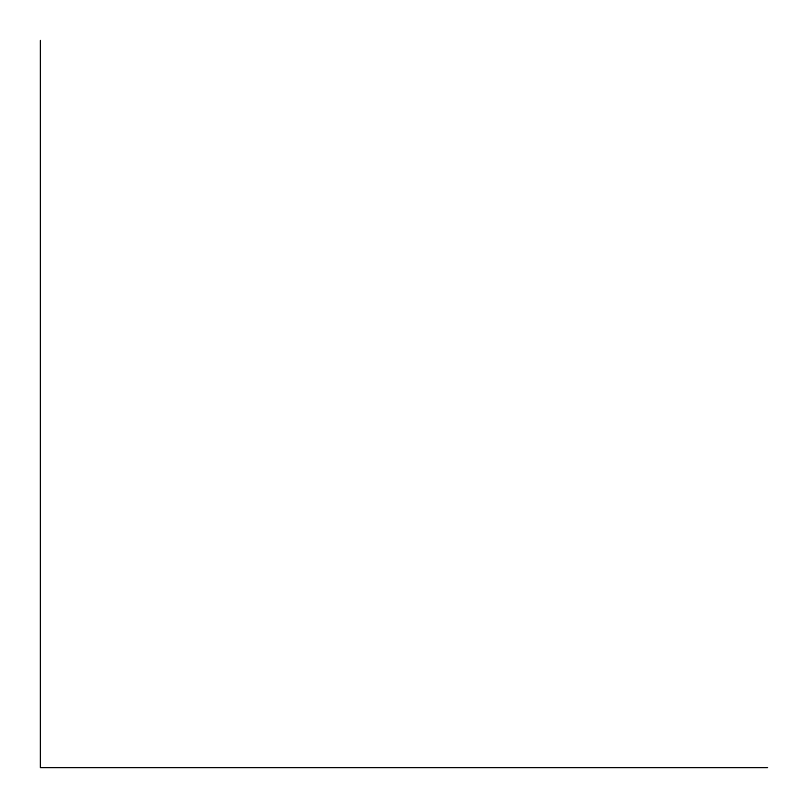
<?xml version="1.0" encoding="UTF-8"?>
<svg xmlns="http://www.w3.org/2000/svg" width="808" height="808" viewBox="0 0 808 808"><rect width="100%" height="100%" fill="white"/><g stroke="black" fill="none" stroke-linecap="round" stroke-linejoin="round"><path stroke-width="1.21" d="M767.6 767.6L40.4 767.6L40.4 40.4"/></g></svg>
